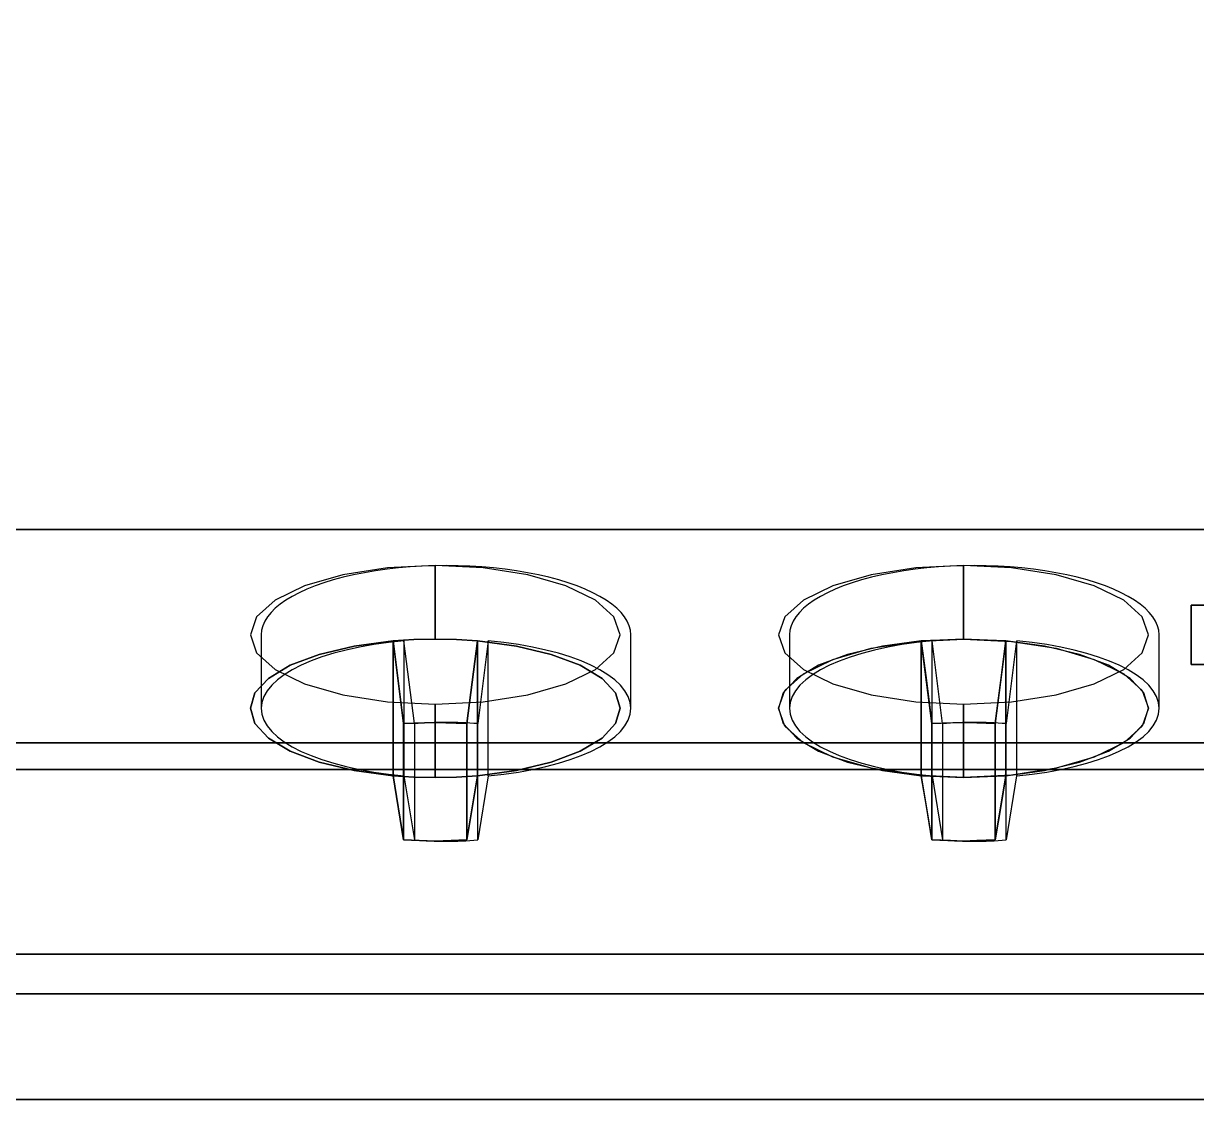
# Model space of a CAD drawing. Header units: millimetres. Extents: x -2 to 771, y -886 to 7.
# Drawn here: x 220 to 442.1, y -885 to -681.3 of the extents above; entities that cross this region are included whole.
import ezdxf

# ---------------------------------------------------------------- set-up
doc = ezdxf.new("R2010")
doc.units = ezdxf.units.MM
for name, color, linetype in [('IQ_200_2D', 1, 'Continuous'), ('IQ_200_3D', 1, 'Continuous'), ('IQ_204_2D', 7, 'Continuous'), ('IQ_204_3D', 7, 'Continuous'), ('IQ_BLUE_3D', 5, 'Continuous')]:
    doc.layers.add(name, color=color, linetype=linetype)

msp = doc.modelspace()

# ---------------------------------------------------------------- linework, layer by layer
at = {"layer": 'IQ_200_2D'}
for p, q in [((69, -777.1), (701, -777.1)), ((69, -817.5), (269.93, -817.5)), ((69, -817.5), (269.93, -817.5)), ((330.07, -817.5), (369.69, -817.5)), ((330.07, -817.5), (369.69, -817.5)), ((430.31, -817.5), (549.69, -817.5)), ((430.31, -817.5), (549.69, -817.5)), ((283.72, -822.5), (69, -822.5)), ((383.84, -822.5), (316.28, -822.5)), ((563.84, -822.5), (416.16, -822.5)), ((69, -857.5), (669, -857.5)), ((60, -885), (710, -885))]:
    msp.add_line(p, q, dxfattribs=at)
at = {"layer": 'IQ_200_3D'}
for points, invisible_edges in [([(767.96, -60, 157), (-2.04, -825, 157), (-2.04, -60, 157), (57.96, 0, 157)], 13), ([(-2.04, -60, 190), (-2.04, -825, 190), (767.96, -60, 190), (57.96, 0, 190)], 14), ([(-2.04, -825, 157), (767.96, -60, 157), (767.96, -825, 157), (707.96, -885, 157)], 13), ([(767.96, -825, 190), (767.96, -60, 190), (-2.04, -825, 190), (707.96, -885, 190)], 14), ([(727.96, -845, 150), (37.96, -845, 150), (37.96, -80, 150), (727.96, -80, 150)], 5), ([(441.04, -791.41, 1534.57), (491.04, -791.41, 1534.57), (633.96, -777.1, 1570), (131.96, -777.1, 1570)], 10), ([(441.04, -791.41, 1534.57), (131.96, -777.1, 1570), (441.04, -802.65, 1506.76)], 3), ([(131.96, -817.5, 1470), (441.04, -802.65, 1506.76), (131.96, -777.1, 1570)], 3), ([(633.96, -817.5, 1470), (491.04, -802.65, 1506.76), (441.04, -802.65, 1506.76), (131.96, -817.5, 1470)], 5), ([(57.96, -885, 157), (0, -840.53, 157), (-2.04, -825, 157), (707.96, -885, 157)], 5), ([(-2.04, -825, 190), (0, -840.53, 190), (57.96, -885, 190), (707.96, -885, 190)], 10), ([(707.96, -865, 150), (57.96, -865, 150), (37.96, -845, 150), (727.96, -845, 150)], 14)]:
    msp.add_3dface(points, dxfattribs=dict(at, invisible_edges=invisible_edges))
for points in [[(698.96, -777.1, 1570), (698.96, -63.9, 1570), (66.96, -63.9, 1570), (66.96, -777.1, 1570)], [(66.96, -817.5, 1470), (66.96, -817.5, 190), (698.96, -817.5, 190), (698.96, -817.5, 1470)], [(666.96, -822.5, 1470), (666.96, -822.5, 195), (66.96, -822.5, 195), (66.96, -822.5, 1470)], [(666.96, -857.5, 195), (66.96, -857.5, 195), (66.96, -822.5, 195), (666.96, -822.5, 195)], [(666.96, -857.5, 1470), (666.96, -822.5, 1470), (66.96, -822.5, 1470), (66.96, -857.5, 1470)], [(666.96, -857.5, 1470), (666.96, -857.5, 195), (66.96, -857.5, 195), (66.96, -857.5, 1470)], [(57.96, -865, 157), (57.96, -865, 150), (707.96, -865, 150), (707.96, -865, 157)], [(57.96, -885, 190), (57.96, -885, 157), (707.96, -885, 157), (707.96, -885, 190)]]:
    msp.add_3dface(points, dxfattribs=at)
at = {"layer": 'IQ_204_2D'}
for p, q in [((265, -797.03), (265, -810.94)), ((335, -810.94), (335, -797.03)), ((365, -797.03), (365, -810.94)), ((435, -810.94), (435, -797.03)), ((294, -813.83), (292, -798.17)), ((292, -798.17), (292, -823.7)), ((308, -798.17), (306, -813.83)), ((308, -823.7), (308, -798.17)), ((394, -813.83), (392, -798.17)), ((392, -823.7), (392, -798.22)), ((408, -798.17), (406, -813.83)), ((408, -798.22), (408, -823.7)), ((294, -813.83), (294, -835.86)), ((306, -835.86), (306, -813.83)), ((394, -813.83), (394, -835.86)), ((406, -835.86), (406, -813.83)), ((292, -823.7), (294, -835.86)), ((308, -823.7), (306, -835.86)), ((392, -823.7), (394, -835.86)), ((408, -823.7), (406, -835.86))]:
    msp.add_line(p, q, dxfattribs=at)
for centre, major_axis, start_param, end_param in [((300, -797.03), (35, 0), 0, 3.141593), ((400, -797.03), (35, 0), 0, 3.141593), ((300, -810.94), (35, 0), 1.801406, 4.481779), ((300, -810.94), (35, 0), 4.942999, 7.623372), ((400, -810.94), (35, 0), 1.802, 4.481186), ((400, -810.94), (35, 0), 4.943592, 7.622778), ((300, -824.85), (30, 0), 1.369438, 1.772154), ((400, -824.85), (30, 0), 1.369438, 1.772154), ((300, -824.85), (30, 0), 4.511031, 4.913747), ((400, -824.85), (30, 0), 4.511031, 4.913747)]:
    msp.add_ellipse(centre, major_axis=major_axis, ratio=0.374607, start_param=start_param, end_param=end_param, dxfattribs=at)
at = {"layer": 'IQ_204_3D'}
for points, invisible_edges in [([(280.46, -785.68, 1548.77), (273.21, -787.76, 1543.61), (276.01, -800.72, 1551.57)], 14), ([(276.01, -800.72, 1551.57), (282.6, -799.16, 1555.45), (280.46, -785.68, 1548.77)], 14), ([(280.46, -785.68, 1548.77), (282.6, -799.16, 1555.45), (288.9, -784.37, 1552.01)], 3), ([(282.6, -799.16, 1555.45), (289.96, -798.17, 1557.88), (288.9, -784.37, 1552.01)], 14), ([(288.9, -784.37, 1552.01), (293.93, -797.91, 1558.52), (297.96, -783.92, 1553.12)], 3), ([(289.96, -798.17, 1557.88), (293.93, -797.91, 1558.52), (288.9, -784.37, 1552.01)], 14), ([(293.93, -797.91, 1558.52), (297.96, -797.83, 1558.74), (297.96, -783.92, 1553.12)], 12), ([(297.96, -783.92, 1553.12), (301.98, -797.91, 1558.52), (307.01, -784.37, 1552.01)], 3), ([(301.98, -797.91, 1558.52), (297.96, -783.92, 1553.12), (297.96, -797.83, 1558.74)], 1), ([(301.98, -797.91, 1558.52), (305.96, -798.17, 1557.88), (307.01, -784.37, 1552.01)], 14), ([(313.31, -799.16, 1555.45), (307.01, -784.37, 1552.01), (305.96, -798.17, 1557.88)], 3), ([(315.46, -785.68, 1548.77), (307.01, -784.37, 1552.01), (313.31, -799.16, 1555.45)], 14), ([(313.31, -799.16, 1555.45), (319.9, -800.72, 1551.57), (315.46, -785.68, 1548.77)], 14), ([(319.9, -800.72, 1551.57), (322.7, -787.76, 1543.61), (315.46, -785.68, 1548.77)], 13), ([(380.46, -785.68, 1548.77), (373.21, -787.76, 1543.61), (373.21, -801.67, 1549.23)], 14), ([(373.21, -801.67, 1549.23), (380.46, -799.58, 1554.39), (380.46, -785.68, 1548.77)], 14), ([(388.9, -784.37, 1552.01), (380.46, -785.68, 1548.77), (380.46, -799.58, 1554.39), (388.9, -798.27, 1557.63)], 10), ([(388.9, -784.37, 1552.01), (388.9, -798.27, 1557.63), (397.96, -783.92, 1553.12)], 3), ([(388.9, -798.27, 1557.63), (397.96, -797.83, 1558.74), (397.96, -783.92, 1553.12)], 12), ([(397.96, -783.92, 1553.12), (397.96, -797.83, 1558.74), (407.01, -784.37, 1552.01)], 2), ([(397.96, -797.83, 1558.74), (407.01, -798.27, 1557.63), (407.01, -784.37, 1552.01)], 14), ([(415.46, -785.68, 1548.77), (407.01, -784.37, 1552.01), (407.01, -798.27, 1557.63), (415.46, -799.58, 1554.39)], 10), ([(415.46, -799.58, 1554.39), (422.7, -787.76, 1543.61), (415.46, -785.68, 1548.77)], 13), ([(270.52, -802.8, 1546.43), (273.21, -787.76, 1543.61), (267.64, -790.47, 1536.89)], 13), ([(276.01, -800.72, 1551.57), (273.21, -787.76, 1543.61), (270.52, -802.8, 1546.43)], 3), ([(319.9, -800.72, 1551.57), (325.39, -802.8, 1546.43), (322.7, -787.76, 1543.61)], 14), ([(328.27, -790.47, 1536.89), (322.7, -787.76, 1543.61), (325.39, -802.8, 1546.43)], 14), ([(367.64, -804.38, 1542.51), (373.21, -787.76, 1543.61), (367.64, -790.47, 1536.89)], 13), ([(373.21, -801.67, 1549.23), (373.21, -787.76, 1543.61), (367.64, -804.38, 1542.51)], 3), ([(415.46, -799.58, 1554.39), (422.7, -801.67, 1549.23), (422.7, -787.76, 1543.61)], 14), ([(428.27, -790.47, 1536.89), (422.7, -787.76, 1543.61), (422.7, -801.67, 1549.23)], 14), ([(267.64, -790.47, 1536.89), (264.15, -793.64, 1529.06), (266.39, -805.28, 1540.3)], 14), ([(266.39, -805.28, 1540.3), (270.52, -802.8, 1546.43), (267.64, -790.47, 1536.89)], 14), ([(325.39, -802.8, 1546.43), (329.52, -805.28, 1540.3), (328.27, -790.47, 1536.89)], 14), ([(328.27, -790.47, 1536.89), (329.52, -805.28, 1540.3), (331.76, -793.64, 1529.06)], 3), ([(364.15, -807.54, 1534.68), (367.64, -790.47, 1536.89), (364.15, -793.64, 1529.06)], 13), ([(364.15, -807.54, 1534.68), (367.64, -804.38, 1542.51), (367.64, -790.47, 1536.89)], 14), ([(428.27, -790.47, 1536.89), (422.7, -801.67, 1549.23), (428.27, -804.38, 1542.51)], 13), ([(428.27, -790.47, 1536.89), (428.27, -804.38, 1542.51), (431.76, -793.64, 1529.06)], 3), ([(262.96, -797.03, 1520.67), (263.82, -808.03, 1533.47), (264.15, -793.64, 1529.06)], 3), ([(266.39, -805.28, 1540.3), (264.15, -793.64, 1529.06), (263.82, -808.03, 1533.47)], 3), ([(329.52, -805.28, 1540.3), (332.09, -808.03, 1533.47), (331.76, -793.64, 1529.06)], 14), ([(331.76, -793.64, 1529.06), (332.09, -808.03, 1533.47), (332.96, -797.03, 1520.67)], 3), ([(362.96, -810.94, 1526.28), (364.15, -807.54, 1534.68), (364.15, -793.64, 1529.06)], 14), ([(364.15, -793.64, 1529.06), (362.96, -797.03, 1520.67), (362.96, -810.94, 1526.28)], 14), ([(428.27, -804.38, 1542.51), (431.76, -807.54, 1534.68), (431.76, -793.64, 1529.06)], 14), ([(431.76, -793.64, 1529.06), (431.76, -807.54, 1534.68), (432.96, -797.03, 1520.67)], 3), ([(262.96, -797.03, 1520.67), (262.96, -810.94, 1526.28), (263.82, -808.03, 1533.47)], 13), ([(262.96, -810.94, 1526.28), (262.96, -797.03, 1520.67), (263.82, -813.84, 1519.1)], 3), ([(263.82, -813.84, 1519.1), (262.96, -797.03, 1520.67), (264.15, -800.42, 1512.27)], 13), ([(332.96, -797.03, 1520.67), (332.09, -813.84, 1519.1), (331.76, -800.42, 1512.27)], 3), ([(332.96, -797.03, 1520.67), (332.96, -810.94, 1526.28), (332.09, -813.84, 1519.1)], 13), ([(332.96, -797.03, 1520.67), (332.09, -808.03, 1533.47), (332.96, -810.94, 1526.28)], 13), ([(364.15, -800.42, 1512.27), (364.15, -814.33, 1517.89), (362.96, -797.03, 1520.67)], 3), ([(362.96, -797.03, 1520.67), (364.15, -814.33, 1517.89), (362.96, -810.94, 1526.28)], 13), ([(431.76, -800.42, 1512.27), (432.96, -797.03, 1520.67), (432.96, -810.94, 1526.28)], 14), ([(432.96, -797.03, 1520.67), (431.76, -807.54, 1534.68), (432.96, -810.94, 1526.28)], 13), ([(270.52, -802.8, 1546.43), (289.96, -823.7, 1494.69), (282.6, -799.16, 1555.45)], 15), ([(270.52, -802.8, 1546.43), (282.6, -799.16, 1555.45), (276.01, -800.72, 1551.57)], 1), ([(289.96, -823.7, 1494.69), (289.96, -798.17, 1557.88), (282.6, -799.16, 1555.45)], 12), ([(291.96, -813.83, 1559.16), (293.93, -797.91, 1558.52), (289.96, -798.17, 1557.88)], 1), ([(291.96, -813.83, 1559.16), (289.96, -798.17, 1557.88), (289.96, -823.7, 1494.69)], 12), ([(291.96, -813.83, 1559.16), (297.96, -813.61, 1559.72), (293.93, -797.91, 1558.52)], 14), ([(293.93, -797.91, 1558.52), (297.96, -813.61, 1559.72), (297.96, -797.83, 1558.74)], 3), ([(301.98, -797.91, 1558.52), (297.96, -797.83, 1558.74), (297.96, -813.61, 1559.72)], 14), ([(297.96, -813.61, 1559.72), (303.96, -813.83, 1559.16), (301.98, -797.91, 1558.52)], 14), ([(305.96, -798.17, 1557.88), (301.98, -797.91, 1558.52), (303.96, -813.83, 1559.16)], 2), ([(305.96, -798.17, 1557.88), (303.96, -813.83, 1559.16), (305.96, -823.7, 1494.69)], 2), ([(305.96, -823.7, 1494.69), (313.31, -799.16, 1555.45), (305.96, -798.17, 1557.88)], 1), ([(305.96, -823.7, 1494.69), (325.39, -802.8, 1546.43), (313.31, -799.16, 1555.45)], 15), ([(313.31, -799.16, 1555.45), (325.39, -802.8, 1546.43), (319.9, -800.72, 1551.57)], 1), ([(370.52, -802.8, 1546.43), (389.96, -823.7, 1494.69), (382.6, -799.16, 1555.45)], 15), ([(370.52, -802.8, 1546.43), (382.6, -799.16, 1555.45), (376.01, -800.72, 1551.57)], 1), ([(389.96, -823.7, 1494.69), (389.96, -798.17, 1557.88), (382.6, -799.16, 1555.45)], 12), ([(393.45, -798.02, 1558.25), (389.96, -798.17, 1557.88), (390.92, -805.7, 1558.49)], 12), ([(391.96, -813.83, 1559.16), (389.96, -798.17, 1557.88), (391.96, -835.86, 1504.65)], 2), ([(389.96, -823.7, 1494.69), (391.96, -835.86, 1504.65), (389.96, -798.17, 1557.88)], 2), ([(390.92, -805.7, 1558.49), (395.46, -813.7, 1559.49), (393.45, -798.02, 1558.25)], 15), ([(395.46, -813.7, 1559.49), (397.96, -797.83, 1558.74), (393.45, -798.02, 1558.25)], 13), ([(397.96, -797.83, 1558.74), (395.46, -813.7, 1559.49), (397.96, -813.61, 1559.72)], 13), ([(400.45, -813.7, 1559.49), (402.46, -798.02, 1558.25), (397.96, -797.83, 1558.74)], 13), ([(397.96, -813.61, 1559.72), (400.45, -813.7, 1559.49), (397.96, -797.83, 1558.74)], 14), ([(402.46, -798.02, 1558.25), (400.45, -813.7, 1559.49), (404.99, -805.7, 1558.49)], 15), ([(404.99, -805.7, 1558.49), (405.96, -798.17, 1557.88), (402.46, -798.02, 1558.25)], 12), ([(403.96, -835.86, 1504.65), (405.96, -823.7, 1494.69), (405.96, -798.17, 1557.88)], 12), ([(405.96, -798.17, 1557.88), (403.96, -813.83, 1559.16), (403.96, -835.86, 1504.65)], 12), ([(405.96, -823.7, 1494.69), (413.31, -799.16, 1555.45), (405.96, -798.17, 1557.88)], 1), ([(405.96, -823.7, 1494.69), (425.39, -802.8, 1546.43), (413.31, -799.16, 1555.45)], 15), ([(413.31, -799.16, 1555.45), (425.39, -802.8, 1546.43), (419.9, -800.72, 1551.57)], 1), ([(266.39, -816.6, 1512.27), (263.82, -813.84, 1519.1), (264.15, -800.42, 1512.27)], 14), ([(267.64, -803.59, 1504.44), (266.39, -816.6, 1512.27), (264.15, -800.42, 1512.27)], 3), ([(328.27, -803.59, 1504.44), (331.76, -800.42, 1512.27), (329.52, -816.6, 1512.27)], 14), ([(329.52, -816.6, 1512.27), (331.76, -800.42, 1512.27), (332.09, -813.84, 1519.1)], 3), ([(364.15, -800.42, 1512.27), (367.64, -803.59, 1504.44), (367.64, -817.49, 1510.06), (364.15, -814.33, 1517.89)], 10), ([(428.27, -803.59, 1504.44), (431.76, -800.42, 1512.27), (431.76, -814.33, 1517.89), (428.27, -817.49, 1510.06)], 10), ([(432.96, -810.94, 1526.28), (431.76, -814.33, 1517.89), (431.76, -800.42, 1512.27)], 14), ([(270.52, -802.8, 1546.43), (266.39, -805.28, 1540.3), (263.82, -808.03, 1533.47)], 12), ([(289.96, -823.7, 1494.69), (270.52, -802.8, 1546.43), (263.82, -808.03, 1533.47)], 15), ([(270.52, -819.08, 1506.14), (266.39, -816.6, 1512.27), (267.64, -803.59, 1504.44)], 14), ([(273.21, -806.3, 1497.72), (270.52, -819.08, 1506.14), (267.64, -803.59, 1504.44)], 3), ([(332.96, -810.94, 1526.28), (325.39, -802.8, 1546.43), (305.96, -823.7, 1494.69)], 15), ([(325.39, -819.08, 1506.14), (322.7, -806.3, 1497.72), (328.27, -803.59, 1504.44)], 13), ([(332.09, -808.03, 1533.47), (329.52, -805.28, 1540.3), (325.39, -802.8, 1546.43)], 12), ([(332.09, -808.03, 1533.47), (325.39, -802.8, 1546.43), (332.96, -810.94, 1526.28)], 3), ([(329.52, -816.6, 1512.27), (325.39, -819.08, 1506.14), (328.27, -803.59, 1504.44)], 14), ([(370.52, -802.8, 1546.43), (366.39, -805.28, 1540.3), (363.82, -808.03, 1533.47)], 12), ([(389.96, -823.7, 1494.69), (370.52, -802.8, 1546.43), (363.82, -808.03, 1533.47)], 15), ([(367.64, -803.59, 1504.44), (373.21, -806.3, 1497.72), (373.21, -820.21, 1503.34), (367.64, -817.49, 1510.06)], 10), ([(432.96, -810.94, 1526.28), (425.39, -802.8, 1546.43), (405.96, -823.7, 1494.69)], 15), ([(422.7, -806.3, 1497.72), (428.27, -803.59, 1504.44), (428.27, -817.49, 1510.06), (422.7, -820.21, 1503.34)], 10), ([(432.09, -808.03, 1533.47), (429.52, -805.28, 1540.3), (425.39, -802.8, 1546.43)], 12), ([(432.09, -808.03, 1533.47), (425.39, -802.8, 1546.43), (432.96, -810.94, 1526.28)], 3), ([(390.92, -805.7, 1558.49), (391.96, -813.83, 1559.16), (395.46, -813.7, 1559.49)], 12), ([(400.45, -813.7, 1559.49), (403.96, -813.83, 1559.16), (404.99, -805.7, 1558.49)], 12), ([(263.82, -808.03, 1533.47), (262.96, -810.94, 1526.28), (266.39, -816.6, 1512.27)], 14), ([(263.82, -808.03, 1533.47), (266.39, -816.6, 1512.27), (289.96, -823.7, 1494.69)], 15), ([(276.01, -821.15, 1501), (270.52, -819.08, 1506.14), (273.21, -806.3, 1497.72)], 14), ([(273.21, -806.3, 1497.72), (280.46, -808.38, 1492.56), (276.01, -821.15, 1501)], 14), ([(315.46, -808.38, 1492.56), (322.7, -806.3, 1497.72), (319.9, -821.15, 1501)], 14), ([(319.9, -821.15, 1501), (322.7, -806.3, 1497.72), (325.39, -819.08, 1506.14)], 3), ([(363.82, -808.03, 1533.47), (362.96, -810.94, 1526.28), (366.39, -816.6, 1512.27)], 14), ([(363.82, -808.03, 1533.47), (366.39, -816.6, 1512.27), (389.96, -823.7, 1494.69)], 15), ([(373.21, -806.3, 1497.72), (380.46, -808.38, 1492.56), (380.46, -822.29, 1498.18), (373.21, -820.21, 1503.34)], 10), ([(415.46, -808.38, 1492.56), (422.7, -806.3, 1497.72), (422.7, -820.21, 1503.34), (415.46, -822.29, 1498.18)], 10), ([(276.01, -821.15, 1501), (280.46, -808.38, 1492.56), (282.6, -822.72, 1497.12)], 3), ([(282.6, -822.72, 1497.12), (280.46, -808.38, 1492.56), (288.9, -809.69, 1489.32)], 13), ([(289.96, -823.7, 1494.69), (282.6, -822.72, 1497.12), (288.9, -809.69, 1489.32)], 14), ([(288.9, -809.69, 1489.32), (297.96, -810.14, 1488.21), (293.93, -823.96, 1494.05)], 14), ([(289.96, -823.7, 1494.69), (288.9, -809.69, 1489.32), (293.93, -823.96, 1494.05)], 3), ([(297.96, -824.05, 1493.83), (293.93, -823.96, 1494.05), (297.96, -810.14, 1488.21)], 2), ([(307.01, -809.69, 1489.32), (301.98, -823.96, 1494.05), (297.96, -810.14, 1488.21)], 3), ([(301.98, -823.96, 1494.05), (297.96, -824.05, 1493.83), (297.96, -810.14, 1488.21)], 12), ([(305.96, -823.7, 1494.69), (301.98, -823.96, 1494.05), (307.01, -809.69, 1489.32)], 14), ([(313.31, -822.72, 1497.12), (305.96, -823.7, 1494.69), (307.01, -809.69, 1489.32)], 14), ([(315.46, -808.38, 1492.56), (313.31, -822.72, 1497.12), (307.01, -809.69, 1489.32)], 3), ([(319.9, -821.15, 1501), (313.31, -822.72, 1497.12), (315.46, -808.38, 1492.56)], 14), ([(380.46, -808.38, 1492.56), (388.9, -809.69, 1489.32), (388.9, -823.6, 1494.94), (380.46, -822.29, 1498.18)], 10), ([(397.96, -824.05, 1493.83), (388.9, -823.6, 1494.94), (388.9, -809.69, 1489.32), (397.96, -810.14, 1488.21)], 2), ([(397.96, -810.14, 1488.21), (407.01, -809.69, 1489.32), (407.01, -823.6, 1494.94), (397.96, -824.05, 1493.83)], 2), ([(407.01, -809.69, 1489.32), (415.46, -808.38, 1492.56), (415.46, -822.29, 1498.18), (407.01, -823.6, 1494.94)], 10), ([(262.96, -810.94, 1526.28), (263.82, -813.84, 1519.1), (266.39, -816.6, 1512.27)], 12), ([(305.96, -823.7, 1494.69), (319.9, -821.15, 1501), (332.96, -810.94, 1526.28)], 15), ([(319.9, -821.15, 1501), (329.52, -816.6, 1512.27), (332.96, -810.94, 1526.28)], 15), ([(332.96, -810.94, 1526.28), (329.52, -816.6, 1512.27), (332.09, -813.84, 1519.1)], 1), ([(362.96, -810.94, 1526.28), (363.82, -813.84, 1519.1), (366.39, -816.6, 1512.27)], 12), ([(405.96, -823.7, 1494.69), (419.9, -821.15, 1501), (432.96, -810.94, 1526.28)], 15), ([(419.9, -821.15, 1501), (429.52, -816.6, 1512.27), (432.96, -810.94, 1526.28)], 15), ([(432.96, -810.94, 1526.28), (429.52, -816.6, 1512.27), (432.09, -813.84, 1519.1)], 1), ([(289.96, -823.7, 1494.69), (291.96, -835.86, 1504.65), (291.96, -813.83, 1559.16)], 12), ([(297.96, -813.61, 1559.72), (291.96, -813.83, 1559.16), (303.96, -813.83, 1559.16)], 2), ([(303.96, -835.86, 1504.65), (303.96, -813.83, 1559.16), (291.96, -813.83, 1559.16), (291.96, -835.86, 1504.65)], 10), ([(303.96, -835.86, 1504.65), (305.96, -823.7, 1494.69), (303.96, -813.83, 1559.16)], 2), ([(397.96, -813.61, 1559.72), (391.96, -813.83, 1559.16), (403.96, -813.83, 1559.16)], 2), ([(403.96, -835.86, 1504.65), (403.96, -813.83, 1559.16), (391.96, -813.83, 1559.16), (391.96, -835.86, 1504.65)], 10), ([(289.96, -823.7, 1494.69), (266.39, -816.6, 1512.27), (270.52, -819.08, 1506.14)], 13), ([(329.52, -816.6, 1512.27), (319.9, -821.15, 1501), (325.39, -819.08, 1506.14)], 1), ([(389.96, -823.7, 1494.69), (366.39, -816.6, 1512.27), (370.52, -819.08, 1506.14)], 13), ([(429.52, -816.6, 1512.27), (419.9, -821.15, 1501), (425.39, -819.08, 1506.14)], 1), ([(270.52, -819.08, 1506.14), (276.01, -821.15, 1501), (289.96, -823.7, 1494.69)], 14), ([(370.52, -819.08, 1506.14), (376.01, -821.15, 1501), (389.96, -823.7, 1494.69)], 14), ([(289.96, -823.7, 1494.69), (276.01, -821.15, 1501), (282.6, -822.72, 1497.12)], 1), ([(305.96, -823.7, 1494.69), (313.31, -822.72, 1497.12), (319.9, -821.15, 1501)], 12), ([(389.96, -823.7, 1494.69), (376.01, -821.15, 1501), (382.6, -822.72, 1497.12)], 1), ([(405.96, -823.7, 1494.69), (413.31, -822.72, 1497.12), (419.9, -821.15, 1501)], 12), ([(289.96, -823.7, 1494.69), (293.93, -823.96, 1494.05), (291.96, -835.86, 1504.65)], 2), ([(303.96, -835.86, 1504.65), (301.98, -823.96, 1494.05), (305.96, -823.7, 1494.69)], 1), ([(390.92, -829.54, 1499.48), (389.96, -823.7, 1494.69), (393.45, -823.85, 1494.32)], 12), ([(402.46, -823.85, 1494.32), (405.96, -823.7, 1494.69), (404.99, -829.54, 1499.48)], 12), ([(297.96, -836.08, 1504.09), (291.96, -835.86, 1504.65), (293.93, -823.96, 1494.05)], 14), ([(293.93, -823.96, 1494.05), (297.96, -824.05, 1493.83), (297.96, -836.08, 1504.09)], 14), ([(303.96, -835.86, 1504.65), (297.96, -836.08, 1504.09), (301.98, -823.96, 1494.05)], 14), ([(301.98, -823.96, 1494.05), (297.96, -836.08, 1504.09), (297.96, -824.05, 1493.83)], 3), ([(393.45, -823.85, 1494.32), (395.46, -835.99, 1504.32), (390.92, -829.54, 1499.48)], 15), ([(395.46, -835.99, 1504.32), (393.45, -823.85, 1494.32), (397.96, -824.05, 1493.83)], 13), ([(397.96, -836.08, 1504.09), (395.46, -835.99, 1504.32), (397.96, -824.05, 1493.83)], 14), ([(400.45, -835.99, 1504.32), (397.96, -824.05, 1493.83), (402.46, -823.85, 1494.32)], 13), ([(397.96, -824.05, 1493.83), (400.45, -835.99, 1504.32), (397.96, -836.08, 1504.09)], 13), ([(404.99, -829.54, 1499.48), (400.45, -835.99, 1504.32), (402.46, -823.85, 1494.32)], 15), ([(395.46, -835.99, 1504.32), (391.96, -835.86, 1504.65), (390.92, -829.54, 1499.48)], 12), ([(404.99, -829.54, 1499.48), (403.96, -835.86, 1504.65), (400.45, -835.99, 1504.32)], 12), ([(303.96, -835.86, 1504.65), (291.96, -835.86, 1504.65), (297.96, -836.08, 1504.09)], 1), ([(403.96, -835.86, 1504.65), (391.96, -835.86, 1504.65), (397.96, -836.08, 1504.09)], 1)]:
    msp.add_3dface(points, dxfattribs=dict(at, invisible_edges=invisible_edges))
at = {"layer": 'IQ_BLUE_3D'}
msp.add_3dface([(491.04, -802.65, 1506.76), (491.04, -791.41, 1534.57), (441.04, -791.41, 1534.57), (441.04, -802.65, 1506.76)], dxfattribs=at)

doc.saveas('drawing.dxf')
